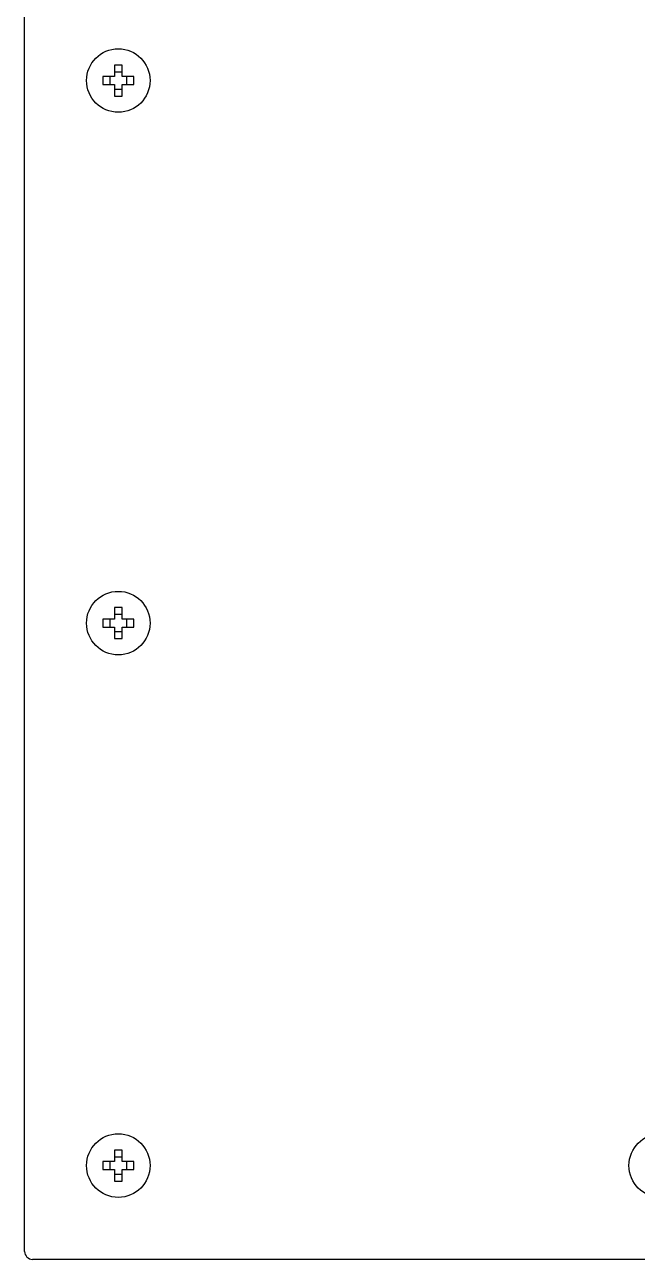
# Model space of a CAD drawing. Header units: millimetres. Extents: x -60 to 7633, y -2614 to 2146.
# Drawn here: x 2360.8 to 2438, y -2485.5 to -2330 of the extents above; entities that cross this region are included whole.
import ezdxf

# ---------------------------------------------------------------- set-up
doc = ezdxf.new("R2010")
doc.units = ezdxf.units.MM
doc.layers.get('0').update_dxf_attribs({"color": 250})

msp = doc.modelspace()

# ---------------------------------------------------------------- linework, layer by layer
at = {"linetype": 'Continuous'}
for p, q in [((2360.83, -2484.49), (2360.83, -2257.89)), ((2373.13, -2335.06), (2372.13, -2335.06)), ((2372.13, -2335.06), (2372.13, -2336.51)), ((2373.13, -2336.51), (2373.13, -2335.06)), ((2372.13, -2336.51), (2370.68, -2336.51)), ((2370.68, -2336.51), (2370.68, -2337.51)), ((2371.56, -2336.51), (2371.56, -2337.51)), ((2373.13, -2335.94), (2372.13, -2335.94)), ((2374.58, -2336.51), (2373.13, -2336.51)), ((2373.71, -2337.51), (2373.71, -2336.51)), ((2374.58, -2337.51), (2374.58, -2336.51)), ((2370.68, -2337.51), (2372.13, -2337.51)), ((2372.13, -2337.51), (2372.13, -2338.96)), ((2372.13, -2338.09), (2373.13, -2338.09)), ((2373.13, -2338.96), (2373.13, -2337.51)), ((2373.13, -2337.51), (2374.58, -2337.51)), ((2372.13, -2338.96), (2373.13, -2338.96)), ((2373.13, -2403.4), (2372.13, -2403.4)), ((2372.13, -2403.4), (2372.13, -2404.85)), ((2373.13, -2404.85), (2373.13, -2403.4)), ((2372.13, -2404.85), (2370.68, -2404.85)), ((2370.68, -2404.85), (2370.68, -2405.85)), ((2371.56, -2404.85), (2371.56, -2405.85)), ((2373.13, -2404.27), (2372.13, -2404.27)), ((2374.58, -2404.85), (2373.13, -2404.85)), ((2373.71, -2405.85), (2373.71, -2404.85)), ((2374.58, -2405.85), (2374.58, -2404.85)), ((2370.68, -2405.85), (2372.13, -2405.85)), ((2372.13, -2405.85), (2372.13, -2407.3)), ((2372.13, -2406.42), (2373.13, -2406.42)), ((2372.13, -2407.3), (2373.13, -2407.3)), ((2373.13, -2407.3), (2373.13, -2405.85)), ((2373.13, -2405.85), (2374.58, -2405.85)), ((2373.13, -2471.73), (2372.13, -2471.73)), ((2372.13, -2471.73), (2372.13, -2473.18)), ((2373.13, -2472.6), (2372.13, -2472.6)), ((2373.13, -2473.18), (2373.13, -2471.73)), ((2372.13, -2473.18), (2370.68, -2473.18)), ((2370.68, -2473.18), (2370.68, -2474.18)), ((2370.68, -2474.18), (2372.13, -2474.18)), ((2371.56, -2473.18), (2371.56, -2474.18)), ((2372.13, -2474.18), (2372.13, -2475.63)), ((2374.58, -2473.18), (2373.13, -2473.18)), ((2373.13, -2475.63), (2373.13, -2474.18)), ((2373.13, -2474.18), (2374.58, -2474.18)), ((2373.71, -2474.18), (2373.71, -2473.18)), ((2374.58, -2474.18), (2374.58, -2473.18)), ((2372.13, -2474.76), (2373.13, -2474.76)), ((2372.13, -2475.63), (2373.13, -2475.63)), ((2588.43, -2485.49), (2361.83, -2485.49))]:
    msp.add_line(p, q, dxfattribs=at)
for centre in [(2372.63, -2337.01), (2372.63, -2405.35), (2372.63, -2473.68), (2440.97, -2473.68)]:
    msp.add_circle(centre, 4, dxfattribs=at)
msp.add_arc((2361.83, -2484.49), 1, 180, 270, dxfattribs=at)

doc.saveas('drawing.dxf')
